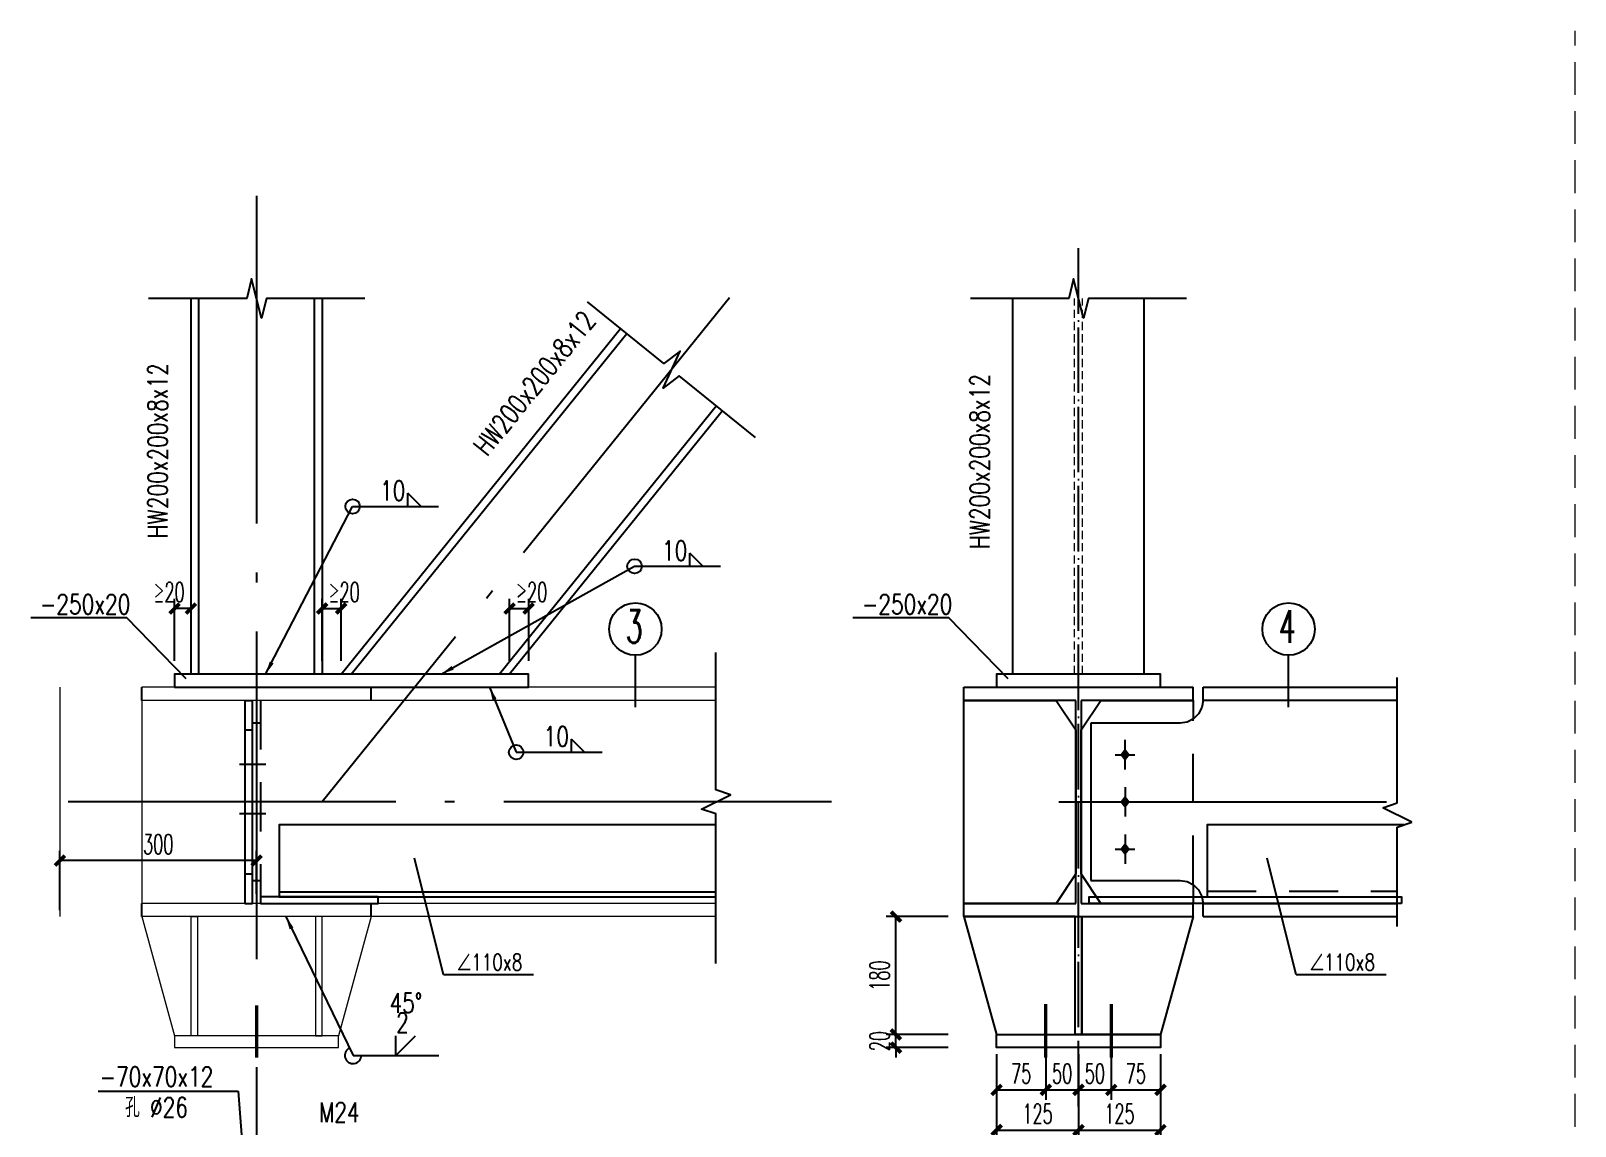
# Model space of a CAD drawing. Header units: millimetres. Extents: x 110450 to 212050, y -76471 to -19021.
# Drawn here: x 157929 to 181495, y -35737 to -19021 of the extents above; entities that cross this region are included whole.
import ezdxf
from ezdxf.enums import TextEntityAlignment as Align

# ---------------------------------------------------------------- set-up
doc = ezdxf.new("R2010")
doc.units = ezdxf.units.MM
doc.header["$LTSCALE"] = 100
for name, pattern in [('2', [5, 1.5, -1, 1.5, -1]), ('CENTER1', [13.3, 10, -1.5, 0.3, -1.5]), ('DOTE', [2.42, 2, -0.2, 0.02, -0.2]), ('HIDDEN', [0.375, 0.25, -0.125]), ('线型2', [2.5, 1.5, -1])]:
    doc.linetypes.add(name, pattern=pattern)
for name, color, linetype in [('00', 7, 'Continuous'), ('60', 2, 'Continuous'), ('Continuous Line', 7, 'Continuous'), ('DIM', 144, 'Continuous'), ('GRID-CENTER', 8, 'DOTE'), ('TEXT', 7, 'Continuous'), ('字符串标注', 253, 'Continuous'), ('层10', 253, 'Continuous'), ('柱', 2, 'Continuous'), ('梁构件', 4, 'Continuous'), ('螺栓孔标注', 253, 'Continuous'), ('轴线', 21, 'CENTER1'), ('轴线__点划线', 253, 'Continuous')]:
    doc.layers.add(name, color=color, linetype=linetype)
doc.layers.add('梁', color=4, linetype='Continuous', lineweight=18)
doc.styles.add('romans', font='romans.shx', dxfattribs={"width": 0.75})
doc.styles.get("Standard").update_dxf_attribs({"font": 'romans-h.shx', "width": 0.75, "bigfont": 'hzfs.shx'})
doc.styles.add('STANDRAD', font='romans-h.shx', dxfattribs={"width": 0.6, "bigfont": 'hzfs.shx'})
doc.dimstyles.new('10', dxfattribs={"dimtxt": 300, "dimasz": 150, "dimexe": 150, "dimexo": 100, "dimgap": 100, "dimtad": 1, "dimdec": 0, "dimlfac": 0.1, "dimtxsty": 'STANDRAD', "dimblk": 'ARCHTICK', "dimcen": 0.09, "dimclrd": 4, "dimclre": 4, "dimclrt": 7, "dimadec": 0, "dimazin": 0, "dimtfac": 1, "dimtdec": 0, "dimtix": 1, "dimtmove": 2, "dimatfit": 3, "dimldrblk": 'OBLIQUE', "dimfxl": 1, "dimarcsym": 0})
doc.dimstyles.new('ISO-Arrow', dxfattribs={"dimtxt": 300, "dimasz": 200, "dimexe": 100, "dimexo": 50, "dimgap": 50, "dimtad": 1, "dimdec": 0, "dimlfac": 0.2, "dimzin": 0, "dimdsep": 46, "dimtxsty": 'romans', "dimcen": 0.09, "dimclrd": 256, "dimclre": 256, "dimclrt": 7, "dimadec": 0, "dimazin": 0, "dimtfac": 1, "dimtdec": 0, "dimtix": 1, "dimtmove": 2, "dimatfit": 3, "dimfxl": 150, "dimtolj": 1, "dimtzin": 0, "dimarcsym": 0})

# ---------------------------------------------------------------- blocks, each defined once
blk = doc.blocks.new('_ArchTick')
at = {"color": 0, "linetype": 'ByBlock', "const_width": 0.4}
blk.add_lwpolyline([(-0.5, -0.5), (0.5, 0.5)], dxfattribs=at)
blk = doc.blocks.new('*D83')
at = {"layer": 'Continuous Line', "color": 4, "lineweight": -2, "ltscale": 5, "transparency": 16777216}
for p, q in [((162373, -28637), (162373, -27687)), ((162664, -28637), (162664, -27687)), ((162373, -27837), (162664, -27837))]:
    blk.add_line(p, q, dxfattribs=at)
at = {"layer": 'Defpoints', "color": 0, "ltscale": 5, "transparency": 16777216}
for p in [(162664, -27837), (162373, -28839), (162664, -28839)]:
    blk.add_point(p, dxfattribs=at)
at = {"layer": 'Continuous Line', "color": 4, "lineweight": -2, "ltscale": 5, "transparency": 16777216, "xscale": 150, "yscale": 150, "zscale": 150, "rotation": 180}
blk.add_blockref('_ArchTick', (162373, -27837), dxfattribs=at)
at = {"layer": 'Continuous Line', "color": 4, "lineweight": -2, "ltscale": 5, "transparency": 16777216, "xscale": 150, "yscale": 150, "zscale": 150}
blk.add_blockref('_ArchTick', (162664, -27837), dxfattribs=at)
at = {"layer": 'Continuous Line', "color": 7, "ltscale": 5, "transparency": 16777216, "insert": (162709, -27587), "char_height": 300, "attachment_point": 5, "style": 'STANDRAD'}
blk.add_mtext('≥20', dxfattribs=at)
blk = doc.blocks.new('_OBLIQUE')
at = {"color": 0, "linetype": 'ByBlock'}
blk.add_line((-0.5, -0.5), (0.5, 0.5), dxfattribs=at)
blk = doc.blocks.new('*D84')
at = {"layer": 'Continuous Line', "color": 4, "lineweight": -2, "ltscale": 5, "transparency": 16777216}
for p, q in [((160123, -28637), (160123, -27687)), ((160373, -28637), (160373, -27687)), ((160373, -27837), (160123, -27837))]:
    blk.add_line(p, q, dxfattribs=at)
at = {"layer": 'Defpoints', "color": 0, "ltscale": 5, "transparency": 16777216}
for p in [(160123, -27837), (160123, -28839), (160373, -28839)]:
    blk.add_point(p, dxfattribs=at)
at = {"layer": 'Continuous Line', "color": 4, "lineweight": -2, "ltscale": 5, "transparency": 16777216, "xscale": 150, "yscale": 150, "zscale": 150, "rotation": 180}
blk.add_blockref('_ArchTick', (160123, -27837), dxfattribs=at)
at = {"layer": 'Continuous Line', "color": 4, "lineweight": -2, "ltscale": 5, "transparency": 16777216, "xscale": 150, "yscale": 150, "zscale": 150}
blk.add_blockref('_ArchTick', (160373, -27837), dxfattribs=at)
at = {"layer": 'Continuous Line', "color": 7, "ltscale": 5, "transparency": 16777216, "insert": (160037, -27587), "char_height": 300, "attachment_point": 5, "style": 'STANDRAD'}
blk.add_mtext('≥20', dxfattribs=at)
blk = doc.blocks.new('*D85')
at = {"layer": 'Continuous Line', "color": 4, "lineweight": -2, "ltscale": 5, "transparency": 16777216}
for p, q in [((165235, -28637), (165235, -27687)), ((165526, -28637), (165526, -27687)), ((165235, -27837), (165526, -27837))]:
    blk.add_line(p, q, dxfattribs=at)
at = {"layer": 'Defpoints', "color": 0, "ltscale": 5, "transparency": 16777216}
for p in [(165526, -27837), (165235, -28839), (165526, -28839)]:
    blk.add_point(p, dxfattribs=at)
at = {"layer": 'Continuous Line', "color": 4, "lineweight": -2, "ltscale": 5, "transparency": 16777216, "xscale": 150, "yscale": 150, "zscale": 150, "rotation": 180}
blk.add_blockref('_ArchTick', (165235, -27837), dxfattribs=at)
at = {"layer": 'Continuous Line', "color": 4, "lineweight": -2, "ltscale": 5, "transparency": 16777216, "xscale": 150, "yscale": 150, "zscale": 150}
blk.add_blockref('_ArchTick', (165526, -27837), dxfattribs=at)
at = {"layer": 'Continuous Line', "color": 7, "ltscale": 5, "transparency": 16777216, "insert": (165571, -27587), "char_height": 300, "attachment_point": 5, "style": 'STANDRAD'}
blk.add_mtext('≥20', dxfattribs=at)
blk = doc.blocks.new('*D22')
at = {"layer": 'Continuous Line', "color": 4, "lineweight": -2, "ltscale": 5, "transparency": 16777216}
for p, q in [((172667, -34997), (172667, -35947)), ((173917, -35116), (173917, -35947)), ((172667, -35797), (173917, -35797))]:
    blk.add_line(p, q, dxfattribs=at)
at = {"layer": 'Defpoints', "color": 0, "ltscale": 5, "transparency": 16777216}
for p in [(172667, -34539), (173917, -34433, 839), (173917, -35797)]:
    blk.add_point(p, dxfattribs=at)
at = {"layer": 'Continuous Line', "color": 4, "lineweight": -2, "ltscale": 5, "transparency": 16777216, "xscale": 150, "yscale": 150, "zscale": 150, "rotation": 180}
blk.add_blockref('_ArchTick', (172667, -35797), dxfattribs=at)
at = {"layer": 'Continuous Line', "color": 4, "lineweight": -2, "ltscale": 5, "transparency": 16777216, "xscale": 150, "yscale": 150, "zscale": 150}
blk.add_blockref('_ArchTick', (173917, -35797), dxfattribs=at)
at = {"layer": 'Continuous Line', "color": 7, "ltscale": 5, "transparency": 16777216, "insert": (173292, -35547), "char_height": 300, "attachment_point": 5, "style": 'STANDRAD'}
blk.add_mtext('125', dxfattribs=at)
blk = doc.blocks.new('*D23')
at = {"layer": 'Continuous Line', "color": 4, "lineweight": -2, "ltscale": 5, "transparency": 16777216}
for p, q in [((175167, -34997), (175167, -35947)), ((173917, -35116), (173917, -35947)), ((173917, -35797), (175167, -35797))]:
    blk.add_line(p, q, dxfattribs=at)
at = {"layer": 'Defpoints', "color": 0, "ltscale": 5, "transparency": 16777216}
for p in [(173917, -34433, 839), (175167, -34539), (175167, -35797)]:
    blk.add_point(p, dxfattribs=at)
at = {"layer": 'Continuous Line', "color": 4, "lineweight": -2, "ltscale": 5, "transparency": 16777216, "xscale": 150, "yscale": 150, "zscale": 150, "rotation": 180}
blk.add_blockref('_ArchTick', (173917, -35797), dxfattribs=at)
at = {"layer": 'Continuous Line', "color": 4, "lineweight": -2, "ltscale": 5, "transparency": 16777216, "xscale": 150, "yscale": 150, "zscale": 150}
blk.add_blockref('_ArchTick', (175167, -35797), dxfattribs=at)
at = {"layer": 'Continuous Line', "color": 7, "ltscale": 5, "transparency": 16777216, "insert": (174542, -35547), "char_height": 300, "attachment_point": 5, "style": 'STANDRAD'}
blk.add_mtext('125', dxfattribs=at)
blk = doc.blocks.new('*D24')
at = {"layer": 'Continuous Line', "color": 4, "lineweight": -2, "ltscale": 5, "transparency": 16777216}
for p, q in [((172667, -34639), (172667, -35334)), ((173417, -34639), (173417, -35334)), ((172667, -35184), (173417, -35184))]:
    blk.add_line(p, q, dxfattribs=at)
at = {"layer": 'Defpoints', "color": 0, "ltscale": 5, "transparency": 16777216}
for p in [(172667, -34539), (173417, -34539), (173417, -35184)]:
    blk.add_point(p, dxfattribs=at)
at = {"layer": 'Continuous Line', "color": 4, "lineweight": -2, "ltscale": 5, "transparency": 16777216, "xscale": 150, "yscale": 150, "zscale": 150, "rotation": 180}
blk.add_blockref('_ArchTick', (172667, -35184), dxfattribs=at)
at = {"layer": 'Continuous Line', "color": 4, "lineweight": -2, "ltscale": 5, "transparency": 16777216, "xscale": 150, "yscale": 150, "zscale": 150}
blk.add_blockref('_ArchTick', (173417, -35184), dxfattribs=at)
at = {"layer": 'Continuous Line', "color": 7, "ltscale": 5, "transparency": 16777216, "insert": (173042, -34934), "char_height": 300, "attachment_point": 5, "style": 'STANDRAD'}
blk.add_mtext('75', dxfattribs=at)
blk = doc.blocks.new('*D25')
at = {"layer": 'Continuous Line', "color": 4, "lineweight": -2, "ltscale": 5, "transparency": 16777216}
for p, q in [((173417, -34639), (173417, -35334)), ((173917, -34639), (173917, -35334)), ((173417, -35184), (173917, -35184))]:
    blk.add_line(p, q, dxfattribs=at)
at = {"layer": 'Defpoints', "color": 0, "ltscale": 5, "transparency": 16777216}
for p in [(173417, -34539), (173917, -34539), (173917, -35184)]:
    blk.add_point(p, dxfattribs=at)
at = {"layer": 'Continuous Line', "color": 4, "lineweight": -2, "ltscale": 5, "transparency": 16777216, "xscale": 150, "yscale": 150, "zscale": 150, "rotation": 180}
blk.add_blockref('_ArchTick', (173417, -35184), dxfattribs=at)
at = {"layer": 'Continuous Line', "color": 4, "lineweight": -2, "ltscale": 5, "transparency": 16777216, "xscale": 150, "yscale": 150, "zscale": 150}
blk.add_blockref('_ArchTick', (173917, -35184), dxfattribs=at)
at = {"layer": 'Continuous Line', "color": 7, "ltscale": 5, "transparency": 16777216, "insert": (173667, -34934), "char_height": 300, "attachment_point": 5, "style": 'STANDRAD'}
blk.add_mtext('50', dxfattribs=at)
blk = doc.blocks.new('*D26')
at = {"layer": 'Continuous Line', "color": 4, "lineweight": -2, "ltscale": 5, "transparency": 16777216}
for p, q in [((173917, -34639), (173917, -35334)), ((174417, -34639), (174417, -35334)), ((173917, -35184), (174417, -35184))]:
    blk.add_line(p, q, dxfattribs=at)
at = {"layer": 'Defpoints', "color": 0, "ltscale": 5, "transparency": 16777216}
for p in [(173917, -34539), (174417, -34539), (174417, -35184)]:
    blk.add_point(p, dxfattribs=at)
at = {"layer": 'Continuous Line', "color": 4, "lineweight": -2, "ltscale": 5, "transparency": 16777216, "xscale": 150, "yscale": 150, "zscale": 150, "rotation": 180}
blk.add_blockref('_ArchTick', (173917, -35184), dxfattribs=at)
at = {"layer": 'Continuous Line', "color": 4, "lineweight": -2, "ltscale": 5, "transparency": 16777216, "xscale": 150, "yscale": 150, "zscale": 150}
blk.add_blockref('_ArchTick', (174417, -35184), dxfattribs=at)
at = {"layer": 'Continuous Line', "color": 7, "ltscale": 5, "transparency": 16777216, "insert": (174167, -34934), "char_height": 300, "attachment_point": 5, "style": 'STANDRAD'}
blk.add_mtext('50', dxfattribs=at)
blk = doc.blocks.new('*D27')
at = {"layer": 'Continuous Line', "color": 4, "lineweight": -2, "ltscale": 5, "transparency": 16777216}
for p, q in [((174417, -34639), (174417, -35334)), ((175167, -34639), (175167, -35334)), ((174417, -35184), (175167, -35184))]:
    blk.add_line(p, q, dxfattribs=at)
at = {"layer": 'Defpoints', "color": 0, "ltscale": 5, "transparency": 16777216}
for p in [(174417, -34539), (175167, -34539), (175167, -35184)]:
    blk.add_point(p, dxfattribs=at)
at = {"layer": 'Continuous Line', "color": 4, "lineweight": -2, "ltscale": 5, "transparency": 16777216, "xscale": 150, "yscale": 150, "zscale": 150, "rotation": 180}
blk.add_blockref('_ArchTick', (174417, -35184), dxfattribs=at)
at = {"layer": 'Continuous Line', "color": 4, "lineweight": -2, "ltscale": 5, "transparency": 16777216, "xscale": 150, "yscale": 150, "zscale": 150}
blk.add_blockref('_ArchTick', (175167, -35184), dxfattribs=at)
at = {"layer": 'Continuous Line', "color": 7, "ltscale": 5, "transparency": 16777216, "insert": (174792, -34934), "char_height": 300, "attachment_point": 5, "style": 'STANDRAD'}
blk.add_mtext('75', dxfattribs=at)
blk = doc.blocks.new('*D28')
at = {"layer": 'Continuous Line', "color": 4, "lineweight": -2, "ltscale": 5, "transparency": 16777216}
for p, q in [((171930, -34339), (170980, -34339)), ((171130, -34339), (171130, -34189)), ((171130, -34539), (171130, -34339)), ((171930, -34539), (170980, -34539)), ((171130, -34539), (171130, -34689))]:
    blk.add_line(p, q, dxfattribs=at)
at = {"layer": 'Defpoints', "color": 0, "ltscale": 5, "transparency": 16777216}
for p in [(171130, -34339), (172667, -34339), (172667, -34539)]:
    blk.add_point(p, dxfattribs=at)
at = {"layer": 'Continuous Line', "color": 4, "lineweight": -2, "ltscale": 5, "transparency": 16777216, "xscale": 150, "yscale": 150, "zscale": 150}
for p, rotation in [((171130, -34339), 270), ((171130, -34539), 90)]:
    blk.add_blockref('_ArchTick', p, dxfattribs=dict(at, rotation=rotation))
at = {"layer": 'Continuous Line', "color": 7, "ltscale": 5, "transparency": 16777216, "insert": (170880, -34439), "char_height": 300, "attachment_point": 5, "rotation": 90, "style": 'STANDRAD'}
blk.add_mtext('20', dxfattribs=at)
blk = doc.blocks.new('*D29')
at = {"layer": 'Continuous Line', "color": 4, "lineweight": -2, "ltscale": 5, "transparency": 16777216}
for p, q in [((171930, -32539), (170980, -32539)), ((171130, -34339), (171130, -32539)), ((171930, -34339), (170980, -34339))]:
    blk.add_line(p, q, dxfattribs=at)
at = {"layer": 'Defpoints', "color": 0, "ltscale": 5, "transparency": 16777216}
for p in [(171130, -32539), (173120, -32539), (172667, -34339)]:
    blk.add_point(p, dxfattribs=at)
at = {"layer": 'Continuous Line', "color": 4, "lineweight": -2, "ltscale": 5, "transparency": 16777216, "xscale": 150, "yscale": 150, "zscale": 150}
for p, rotation in [((171130, -32539), 90), ((171130, -34339), 270)]:
    blk.add_blockref('_ArchTick', p, dxfattribs=dict(at, rotation=rotation))
at = {"layer": 'Continuous Line', "color": 7, "ltscale": 5, "transparency": 16777216, "insert": (170880, -33439), "char_height": 300, "attachment_point": 5, "rotation": 90, "style": 'STANDRAD'}
blk.add_mtext('180', dxfattribs=at)
blk = doc.blocks.new('*D17')
at = {"layer": 'Continuous Line', "color": 4, "lineweight": -2, "ltscale": 5, "transparency": 16777216}
for p, q in [((158373, -32439), (158373, -31534)), ((161373, -32192), (161373, -31534)), ((161373, -31684), (158373, -31684))]:
    blk.add_line(p, q, dxfattribs=at)
at = {"layer": 'Defpoints', "color": 0, "ltscale": 5, "transparency": 16777216}
for p in [(158373, -31684), (158373, -32539), (161373, -41038, -9901)]:
    blk.add_point(p, dxfattribs=at)
at = {"layer": 'Continuous Line', "color": 4, "lineweight": -2, "ltscale": 5, "transparency": 16777216, "xscale": 150, "yscale": 150, "zscale": 150, "rotation": 180}
blk.add_blockref('_ArchTick', (158373, -31684), dxfattribs=at)
at = {"layer": 'Continuous Line', "color": 4, "lineweight": -2, "ltscale": 5, "transparency": 16777216, "xscale": 150, "yscale": 150, "zscale": 150}
blk.add_blockref('_ArchTick', (161373, -31684), dxfattribs=at)
at = {"layer": 'Continuous Line', "color": 7, "ltscale": 5, "transparency": 16777216, "insert": (159873, -31434), "char_height": 300, "attachment_point": 5, "style": 'STANDRAD'}
blk.add_mtext('300', dxfattribs=at)

msp = doc.modelspace()

# ---------------------------------------------------------------- hatches: boundary and pattern name
at = {"layer": '层10', "ltscale": 5}
for points in [[(174627.1, -30166), (174702.1, -30068.5), (174627.1, -29971), (174552.1, -30068.5)], [(174627.1, -30691), (174702.1, -30788.5), (174627.1, -30886), (174552.1, -30788.5)], [(174627.1, -31411), (174702.1, -31508.5), (174627.1, -31606), (174552.1, -31508.5)]]:
    msp.add_hatch(color=1, dxfattribs=at).paths.add_polyline_path(points)

# ---------------------------------------------------------------- linework, layer by layer
at = {"linetype": '2', "ltscale": 5, "extrusion": (-7.49644e-08, 4.49787e-08, 1)}
msp.add_line((175880, -32151.5), (178780.8, -32152), dxfattribs=at)
at = {"linetype": '2', "ltscale": 5}
msp.add_lwpolyline([(178882.1, -31138.5), (175880.1, -31138.5), (175879.9, -32238.5), (178843.6, -32238.5)], dxfattribs=at)
at = {"layer": '00', "linetype": 'Continuous', "ltscale": 5}
for p, q in [((167154.5, -29344.9), (167154.5, -28550.8)), ((177122.2, -29344.9), (177122.2, -28550.8))]:
    msp.add_line(p, q, dxfattribs=at)
for centre in [(167154.5, -28150.8), (177122.2, -28150.8)]:
    msp.add_circle(centre, 400, dxfattribs=at)
at = {"layer": '60', "ltscale": 5}
msp.add_line((161719.3, -32158.5), (168383.5, -32158.5), dxfattribs=at)
for points in [[(168383.5, -31138.5), (161719.6, -31138.5), (161719.3, -32238.5), (168383.5, -32238.5)], [(178882.1, -31138.5), (175880.1, -31138.5), (175879.9, -32238.5), (178843.6, -32238.5)]]:
    msp.add_lwpolyline(points, dxfattribs=at)
at = {"layer": 'Continuous Line', "ltscale": 5}
for p, q in [((172167.1, -32538.6), (172667.1, -34338.6)), ((161091.9, -35201.9), (161215.2, -36821.9))]:
    msp.add_line(p, q, dxfattribs=at)
for points in [[(163023.3, -23103.6), (161523.3, -23103.6), (161448.3, -23403.6), (161298.3, -22803.6), (161223.3, -23103.6), (159723.3, -23103.6)], [(175567.1, -23103.6), (174067.1, -23103.6), (173992.1, -23403.6), (173842.1, -22803.6), (173767.1, -23103.6), (172267.1, -23103.6)], [(168989.3, -25228.4), (167822.8, -24285.5), (167575.9, -24471.6), (167836.4, -23910.7), (167589.5, -24096.9), (166422.9, -23153.9)], [(172167.1, -32538.6), (172667.1, -34338.6), (173867.1, -34338.6), (173867.1, -34038.6), (173867.1, -32538.5), (172167.1, -32538.5), (172167.1, -32538.6)], [(175667.1, -32538.6), (175167.1, -34338.6), (173967.1, -34338.6), (173967.1, -34038.6), (173967.1, -32538.5), (175667.1, -32538.6), (175667.1, -32538.6)]]:
    msp.add_lwpolyline(points, dxfattribs=at)
for points in [[(172667.1, -29038.5), (175167.1, -29038.5), (175167.1, -28838.5), (172667.1, -28838.5)], [(173867.1, -32538.6), (173967.1, -32538.6), (173967.1, -34338.6), (173867.1, -34338.6)], [(172667.1, -34338.6), (175167.1, -34338.6), (175167.1, -34538.6), (172667.1, -34538.6)]]:
    msp.add_lwpolyline(points, close=True, dxfattribs=at)
at = {"layer": 'Continuous Line', "ltscale": 5, "const_width": 50}
for points in [[(173417.1, -34691.6), (173417.1, -33872.6)], [(174417.1, -34691.6), (174417.1, -33872.6)]]:
    msp.add_lwpolyline(points, dxfattribs=at)
at = {"layer": 'DIM', "ltscale": 5}
for p, q in [((163882.9, -26278.7), (163682.9, -26078.7)), ((163682.9, -26278.7), (163682.9, -26078.7)), ((168186.2, -27192.7), (167986.2, -26992.7)), ((167986.2, -27192.7), (167986.2, -26992.7)), ((166379.6, -30029.9), (166179.6, -29829.9)), ((166179.6, -30029.9), (166179.6, -29829.9))]:
    msp.add_line(p, q, dxfattribs=at)
at = {"layer": 'DIM', "linetype": 'ByBlock', "ltscale": 5}
for p, q in [((159395.9, -27979.2), (157929.4, -27979.2)), ((160301.5, -28910.5), (159395.9, -27979.2)), ((171939.7, -27979.2), (170473.3, -27979.2)), ((172845.3, -28910), (171939.7, -27979.2))]:
    msp.add_line(p, q, dxfattribs=at)
at = {"layer": 'DIM', "color": 0, "ltscale": 5}
for q in [(163500.1, -34357.2), (163800.1, -34357.2)]:
    msp.add_line((163500.1, -34657.2), q, dxfattribs=at)
at = {"layer": 'DIM', "ltscale": 5}
for points in [[(161433.3, -32338.5), (163231.7, -32338.5), (163231.7, -32238.5), (161433.3, -32238.5)], [(178843.6, -32338.5), (174077.1, -32338.5), (174077.1, -32238.5), (178843.6, -32238.5)]]:
    msp.add_lwpolyline(points, close=True, dxfattribs=at)
at = {"layer": 'DIM', "linetype": 'ByBlock', "ltscale": 5}
for centre in [(162838.9, -26278.7), (167142.1, -27192.7), (165335.6, -30029.9)]:
    msp.add_circle(centre, 110.7, dxfattribs=at)
msp.add_arc((162845.2, -34657.2), 125, 115.8163, 0, dxfattribs=at)
at = {"layer": 'GRID-CENTER', "ltscale": 5}
msp.add_line((173917.1, -35436.8), (173917.1, -22292.4), dxfattribs=at)
at = {"layer": '字符串标注', "color": 7, "ltscale": 5}
for p, q in [((164224.3, -33429.6), (163782.5, -31647.4)), ((177237.3, -33429.6), (176795.5, -31647.4)), ((165599.9, -33429.6), (164224.3, -33429.6)), ((178612.8, -33429.6), (177237.3, -33429.6)), ((158955.7, -35201.9), (161091.9, -35201.9))]:
    msp.add_line(p, q, dxfattribs=at)
at = {"layer": '层10', "ltscale": 5}
for p, q in [((174627.1, -30293.5), (174627.1, -29843.5)), ((174477.1, -30068.5), (174777.1, -30068.5)), ((174627.1, -30563.5), (174627.1, -31013.5)), ((174477.1, -30788.5), (174777.1, -30788.5)), ((174627.1, -31283.5), (174627.1, -31733.5)), ((174477.1, -31508.5), (174777.1, -31508.5))]:
    msp.add_line(p, q, dxfattribs=at)
at = {"layer": '柱', "color": 2, "ltscale": 5}
for p, q in [((172917.1, -28838.5), (172917.1, -23103.6)), ((174917.1, -28838.5), (174917.1, -23103.6))]:
    msp.add_line(p, q, dxfattribs=at)
for points in [[(162373.3, -23103.6), (162373.3, -28838.5), (160373.3, -28838.5), (160373.3, -23103.6)], [(162253.3, -23103.6), (162253.3, -28838.5), (160493.3, -28838.5), (160493.3, -23103.6)], [(168483.8, -24819.8), (165235.4, -28838.5), (162663.7, -28838.5), (166928.4, -23562.5)], [(168390.5, -24744.4), (165081.1, -28838.5), (162818, -28838.5), (167021.8, -23638)]]:
    msp.add_lwpolyline(points, dxfattribs=at)
at = {"layer": '柱', "ltscale": 5}
msp.add_lwpolyline([(160123.3, -29038.5), (165525.8, -29038.5), (165525.8, -28838.5), (160123.3, -28838.5)], close=True, dxfattribs=at)
at = {"layer": '梁', "color": 3, "linetype": 'HIDDEN', "ltscale": 20}
msp.add_line((181495.3, -47745.8), (181495.3, -19020.8), dxfattribs=at)
at = {"layer": '梁', "linetype": 'HIDDEN', "ltscale": 5}
for p, q in [((173857.1, -28838.5), (173857.1, -23103.6)), ((173977.1, -28838.5), (173977.1, -23103.6))]:
    msp.add_line(p, q, dxfattribs=at)
at = {"layer": '梁', "ltscale": 5}
for p, q in [((158373.3, -29038.5), (158373.3, -32538.5)), ((168383.5, -29038.5), (159623.3, -29038.5)), ((159623.3, -29038.5), (159623.3, -32538.5)), ((168383.5, -29238.5), (159623.3, -29238.5)), ((168383.5, -32338.5), (159623.3, -32338.5)), ((168383.5, -32538.5), (159623.3, -32538.5)), ((159623.3, -32538.5), (160123.3, -34358.6)), ((163123.3, -32538.6), (162623.3, -34358.6))]:
    msp.add_line(p, q, dxfattribs=at)
for points in [[(160373.3, -32538.6), (160473.3, -32538.6), (160473.3, -34358.6), (160373.3, -34358.6)], [(162373.3, -32538.6), (162273.3, -32538.6), (162273.3, -34358.6), (162373.3, -34358.6)], [(162623.3, -34358.6), (160123.3, -34358.6), (160123.3, -34538.6), (162623.3, -34538.6)]]:
    msp.add_lwpolyline(points, close=True, dxfattribs=at)
at = {"layer": '梁', "ltscale": 5, "const_width": 50}
msp.add_lwpolyline([(161373.3, -34691.6), (161373.3, -33892.6)], dxfattribs=at)
at = {"layer": '梁构件', "color": 7, "linetype": '线型2', "ltscale": 5}
for p, q in [((159623.3, -29238.5), (159623.3, -29038.5)), ((163123.3, -29238.5), (163123.3, -29038.5)), ((161313.3, -32338.5), (161313.3, -29238.5)), ((161433.3, -29238.5), (161433.3, -32338.5)), ((161193.3, -29688.5), (161313.3, -29688.5)), ((161433.3, -29588.5), (161313.3, -29588.5)), ((175667.1, -32052.4), (175667.1, -29524.6)), ((161193.3, -31888.5), (161313.3, -31888.5)), ((161313.3, -31988.5), (161433.3, -31988.5)), ((159623.3, -32538.5), (159623.3, -32338.5)), ((163123.3, -32538.5), (163123.3, -32338.5))]:
    msp.add_line(p, q, dxfattribs=at)
at = {"layer": '梁构件', "color": 7, "ltscale": 5}
for p, q in [((172167.1, -29238.5), (172167.1, -29038.5)), ((172167.1, -29038.5), (175667.1, -29038.5)), ((175667.1, -29238.5), (175667.1, -29038.5)), ((175817.1, -29038.5), (178780.8, -29038.5)), ((175817.1, -29238.5), (175817.1, -29038.5)), ((161193.3, -29238.5), (161313.3, -29238.5)), ((161193.3, -29238.5), (161193.3, -32338.5)), ((161313.3, -32338.5), (161313.3, -29238.5)), ((173877.1, -29238.5), (172167.1, -29238.5)), ((172167.1, -29238.5), (173577.1, -29238.5)), ((172167.1, -32338.5), (172167.1, -29238.5)), ((173577.1, -29238.5), (173877.1, -29688.5)), ((173877.1, -32338.5), (173877.1, -29238.5)), ((175667.1, -29238.5), (173957.1, -29238.5)), ((173957.1, -29238.5), (173957.1, -32338.5)), ((173957.1, -29688.5), (174257.1, -29238.5)), ((174257.1, -29238.5), (175667.1, -29238.5)), ((175667.1, -29238.5), (175667.1, -29524.6)), ((175750.3, -29444.2), (175672.8, -29521.7)), ((175800, -29346.7), (175750.3, -29444.2)), ((175817.1, -29238.5), (175800, -29346.7)), ((178780.8, -29238.5), (175817.1, -29238.5)), ((173877.1, -29688.5), (173877.1, -31888.5)), ((173957.1, -31888.5), (173957.1, -29688.5)), ((175467.1, -29588.5), (174107.1, -29588.5)), ((174107.1, -29588.5), (174107.1, -31988.5)), ((175575.3, -29571.4), (175467.1, -29588.5)), ((175672.8, -29521.7), (175575.3, -29571.4)), ((161113.3, -30213.5), (161513.3, -30213.5)), ((161193.3, -30213.5), (161433.3, -30213.5)), ((161113.3, -30963.5), (161513.3, -30963.5)), ((161193.3, -30963.5), (161433.3, -30963.5)), ((173877.1, -31888.5), (173577.1, -32338.5)), ((174257.1, -32338.5), (173957.1, -31888.5)), ((174107.1, -31988.5), (175467.1, -31988.5)), ((175467.1, -31988.5), (175575.3, -32005.6)), ((175575.3, -32005.6), (175672.8, -32055.4)), ((175667.1, -32052.4), (175667.1, -32338.5)), ((175672.8, -32055.4), (175750.3, -32132.8)), ((175750.3, -32132.8), (175800, -32230.4)), ((175800, -32230.4), (175817.1, -32338.5)), ((161193.3, -32338.5), (161313.3, -32338.5)), ((172167.1, -32538.6), (172167.1, -32338.5)), ((172167.1, -32338.5), (173877.1, -32338.5)), ((173577.1, -32338.5), (172167.1, -32338.5)), ((173957.1, -32338.5), (175667.1, -32338.5)), ((175667.1, -32338.5), (174257.1, -32338.5)), ((175667.1, -32538.6), (175667.1, -32338.5)), ((175817.1, -32338.5), (178780.8, -32338.5)), ((175817.1, -32538.6), (175817.1, -32338.5)), ((172167.1, -32538.6), (175667.1, -32538.6)), ((175817.1, -32538.6), (178780.8, -32538.6))]:
    msp.add_line(p, q, dxfattribs=at)
at = {"layer": '轴线', "ltscale": 5}
for p, q in [((161373.3, -21537.9), (161373.3, -39644.3)), ((168590.5, -23097.2), (162373.3, -30788.5)), ((170146.5, -30788.5), (158241.4, -30788.5)), ((173617.1, -30788.5), (179080.8, -30788.5))]:
    msp.add_line(p, q, dxfattribs=at)
at = {"layer": '轴线__点划线', "ltscale": 5}
for p, q in [((178780.8, -30804.8), (178780.8, -28888.5)), ((178560.3, -30878.3), (178780.8, -30804.8)), ((179001.3, -31098.8), (178560.3, -30878.3)), ((178780.8, -31172.3), (179001.3, -31098.8)), ((178780.8, -32688.6), (178780.8, -31172.3))]:
    msp.add_line(p, q, dxfattribs=at)
msp.add_lwpolyline([(168383.5, -33253), (168383.5, -30972.3), (168163, -30898.8), (168604, -30678.3), (168383.5, -30604.8), (168383.5, -28510.4)], dxfattribs=at)

# ---------------------------------------------------------------- texts
at = {"layer": '00', "linetype": 'Continuous', "ltscale": 5, "width": 0.6}
for s, p in [('3', (167136.6, -28361.2)), ('4', (177104.3, -28361.2))]:
    msp.add_text(s, height=500, dxfattribs=at).set_placement(p, align=Align.CENTER)
at = {"layer": 'DIM', "color": 0, "ltscale": 5, "style": 'STANDRAD', "width": 0.75}
for s, p in [('45%%D', (163653.3, -34007.2)), ('2', (163600.1, -34307.2))]:
    msp.add_text(s, height=300, dxfattribs=at).set_placement(p, align=Align.CENTER)
at = {"layer": 'TEXT', "ltscale": 5, "width": 0.75}
for rotation, p in [(51.05024, (165798.4, -24548.1)), (90, (160104.1, -25428)), (90, (172647.9, -25592.7))]:
    msp.add_text('HW200x200x8x12', height=300, rotation=rotation, dxfattribs=at).set_placement(p, align=Align.BOTTOM_CENTER)
for s, p in [('10', (163257.9, -26188.7)), ('10', (167561.2, -27102.7)), ('-250x20', (158067.7, -27921.5)), ('-250x20', (170611.6, -27921.5)), ('10', (165754.6, -29939.9))]:
    msp.add_text(s, height=300, dxfattribs=at).set_placement(p)
at = {"layer": '字符串标注', "color": 7, "ltscale": 5, "width": 0.75}
for s, height, p in [('∠110x8', 250, (164932.9, -33359.6)), ('∠110x8', 250, (177945.9, -33359.6)), ('-70x70x12', 300, (159846.3, -35131.9, 9901)), ('孔 %%C26', 300, (159846.3, -35599.3, 9901))]:
    msp.add_text(s, height=height, dxfattribs=at).set_placement(p, align=Align.CENTER)
at = {"layer": '螺栓孔标注', "color": 7, "ltscale": 5, "width": 0.75}
msp.add_text('M24', height=300, dxfattribs=at).set_placement((162636.1, -35674.9, -9901), align=Align.CENTER)

# ---------------------------------------------------------------- dimensions: what is measured, and where the dimension line sits
at = {"layer": 'Continuous Line', "ltscale": 5}
dim = msp.add_linear_dim(base=(160123.3, -27837.4), p1=(160373.3, -28838.5), p2=(160123.3, -28838.5), angle=180, text='≥20', dimstyle='10', override={"dimfxl": 800, "dimfxlon": 1}, dxfattribs=at)
dim.commit()
dim.dimension.update_dxf_attribs({"geometry": '*D84', "text_midpoint": (160037.3, -27587.4), "dimtype": 128})
for base, p1, p2, picture, middle in [((162663.7, -27837.4), (162373.3, -28838.5), (162663.7, -28838.5), '*D83', (162709.3, -27587.4)), ((165525.8, -27837.4), (165235.4, -28838.5), (165525.8, -28838.5), '*D85', (165571.4, -27587.4))]:
    dim = msp.add_linear_dim(base=base, p1=p1, p2=p2, text='≥20', dimstyle='10', override={"dimfxl": 800, "dimfxlon": 1}, dxfattribs=at)
    dim.commit()
    dim.dimension.update_dxf_attribs({"geometry": picture, "text_midpoint": middle, "dimtype": 128})
for base, p1, p2, picture, middle in [((158373.3, -31684.3), (161373.3, -41038.3, -9901), (158373.3, -32538.5), '*D17', (159873.3, -31434.3)), ((173917.1, -35797.5), (172667.1, -34538.6), (173917.1, -34432.7, 839.3), '*D22', (173292.1, -35547.5)), ((173417.1, -35184.1), (172667.1, -34538.6), (173417.1, -34538.6), '*D24', (173042.1, -34934.1)), ((173917.1, -35184.1), (173417.1, -34538.6), (173917.1, -34538.6), '*D25', (173667.1, -34934.1)), ((175167.1, -35797.5), (173917.1, -34432.7, 839.3), (175167.1, -34538.6), '*D23', (174542.1, -35547.5)), ((174417.1, -35184.1), (173917.1, -34538.6), (174417.1, -34538.6), '*D26', (174167.1, -34934.1)), ((175167.1, -35184.1), (174417.1, -34538.6), (175167.1, -34538.6), '*D27', (174792.1, -34934.1))]:
    dim = msp.add_linear_dim(base=base, p1=p1, p2=p2, dimstyle='10', override={"dimfxl": 800, "dimfxlon": 1}, dxfattribs=at)
    dim.commit()
    dim.dimension.update_dxf_attribs({"geometry": picture, "text_midpoint": middle})
for base, p1, p2, picture, middle in [((171130.1, -32538.5), (172667.1, -34338.6), (173119.6, -32538.5), '*D29', (170880.1, -33438.5)), ((171130.1, -34338.6), (172667.1, -34538.6), (172667.1, -34338.6), '*D28', (170880.1, -34438.6))]:
    dim = msp.add_linear_dim(base=base, p1=p1, p2=p2, angle=90, dimstyle='10', override={"dimfxl": 800, "dimfxlon": 1}, dxfattribs=at)
    dim.commit()
    dim.dimension.update_dxf_attribs({"geometry": picture, "text_midpoint": middle})

# ---------------------------------------------------------------- leaders
at = {"layer": 'DIM', "color": 0, "ltscale": 5}
for points in [[(161512.2, -28838.5), (162838.9, -26278.7), (164148.7, -26278.7)], [(164191.6, -28838.5), (167142.1, -27192.7), (168451.9, -27192.7)], [(164928.8, -29038.5), (165335.6, -30029.9), (166645.4, -30029.9)], [(161820.2, -32538.5), (162845.2, -34657.2), (164155, -34657.2)]]:
    msp.add_leader(points, dimstyle='ISO-Arrow', dxfattribs=at)

doc.saveas('drawing.dxf')
